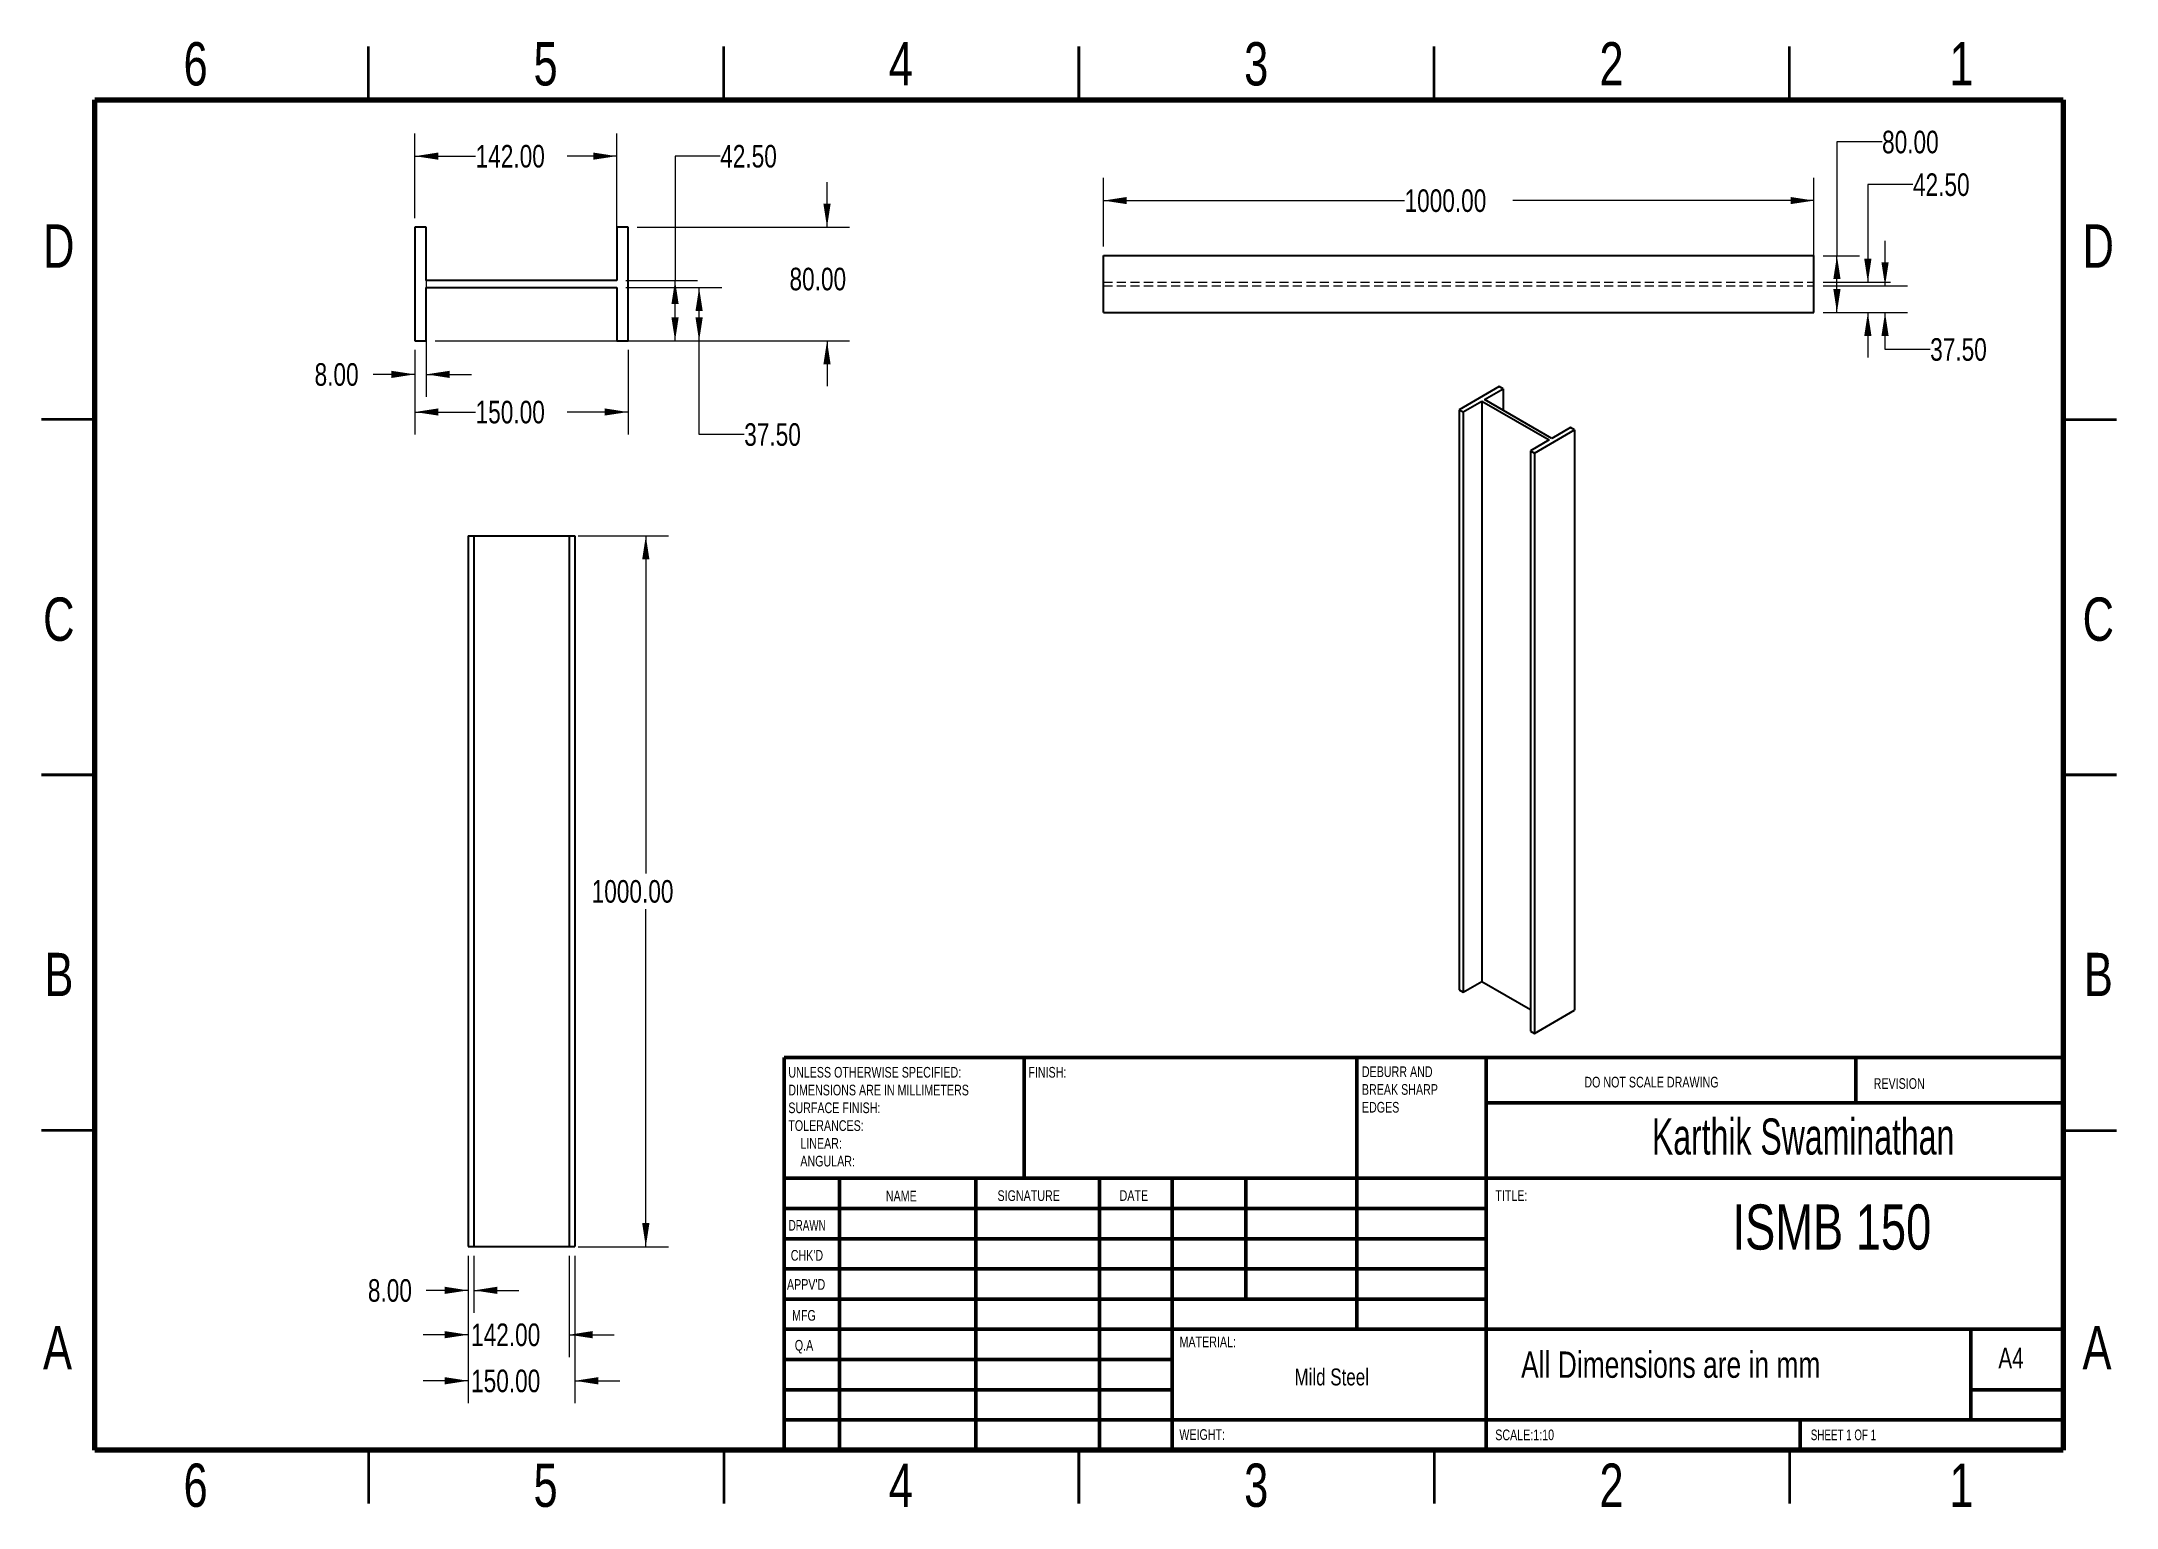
# Model space of a CAD drawing. Header units: millimetres. Extents: x 2 to 294, y 2 to 208.
import ezdxf

# ---------------------------------------------------------------- set-up
doc = ezdxf.new("R2010")
doc.units = ezdxf.units.MM
doc.linetypes.add('HIDDEN', pattern=[1.905, 1.27, -0.635])
doc.styles.add('SLDTEXTSTYLE0', font='TXT', dxfattribs={"width": 0.75})
doc.styles.add('SLDTEXTSTYLE1', font='TXT', dxfattribs={"width": 0.686449})
doc.styles.add('SLDTEXTSTYLE2', font='TXT', dxfattribs={"width": 0.6875})
doc.styles.add('SLDTEXTSTYLE3', font='TXT', dxfattribs={"width": 0.663})
doc.dimstyles.new('SLDDIMSTYLE0', dxfattribs={"dimtxt": 3.175, "dimasz": 3.302, "dimexe": 0, "dimexo": 0.0625, "dimgap": 0.79375, "dimtad": 0, "dimtih": 1, "dimtoh": 1, "dimlfac": 5, "dimrnd": 1e-09, "dimzin": 4, "dimdsep": 46, "dimtxsty": 'SLDTEXTSTYLE0', "dimsah": 1, "dimcen": 0.09, "dimadec": 0, "dimazin": 1, "dimtfac": 1, "dimtmove": 0, "dimatfit": 0, "dimfxl": 0, "dimfrac": 2, "dimtolj": 1, "dimtzin": 12, "dimarcsym": 0})
doc.dimstyles.new('SLDDIMSTYLE1', dxfattribs={"dimtxt": 3.175, "dimasz": 3.302, "dimexe": 0, "dimexo": 0.0625, "dimgap": 0.79375, "dimtad": 0, "dimtih": 1, "dimtoh": 1, "dimlfac": 5, "dimrnd": 1e-09, "dimzin": 4, "dimdsep": 46, "dimtxsty": 'SLDTEXTSTYLE0', "dimsah": 1, "dimcen": 0.09, "dimadec": 0, "dimazin": 1, "dimtfac": 1, "dimtofl": 0, "dimtmove": 0, "dimatfit": 3, "dimfxl": 0, "dimfrac": 2, "dimtolj": 1, "dimtzin": 12, "dimarcsym": 0})
doc.dimstyles.new('SLDDIMSTYLE2', dxfattribs={"dimtxt": 3.175, "dimasz": 3.302, "dimexe": 0, "dimexo": 0.0625, "dimgap": 0.79375, "dimtad": 0, "dimtih": 1, "dimtoh": 1, "dimlfac": 10, "dimrnd": 1e-09, "dimzin": 4, "dimdsep": 46, "dimtxsty": 'SLDTEXTSTYLE0', "dimsah": 1, "dimcen": 0.09, "dimadec": 0, "dimazin": 1, "dimtfac": 1, "dimtmove": 0, "dimatfit": 0, "dimfxl": 0, "dimfrac": 2, "dimtolj": 1, "dimtzin": 12, "dimarcsym": 0})
doc.dimstyles.new('SLDDIMSTYLE3', dxfattribs={"dimtxt": 3.175, "dimasz": 3.302, "dimexe": 0, "dimexo": 0.0625, "dimgap": 0.79375, "dimtad": 0, "dimtih": 1, "dimtoh": 1, "dimlfac": 10, "dimrnd": 1e-09, "dimzin": 4, "dimdsep": 46, "dimtxsty": 'SLDTEXTSTYLE0', "dimsah": 1, "dimcen": 0.09, "dimadec": 0, "dimazin": 1, "dimtfac": 1, "dimtofl": 0, "dimtmove": 0, "dimatfit": 3, "dimfxl": 0, "dimfrac": 2, "dimtolj": 1, "dimtzin": 12, "dimarcsym": 0})

# ---------------------------------------------------------------- blocks, each defined once
blk = doc.blocks.new('SW_NOTE_0')
at = {"color": 0, "linetype": 'Continuous', "lineweight": 0, "char_height": 1.5, "attachment_point": 1, "style": 'SLDTEXTSTYLE0'}
for s, insert in [('UNLESS OTHERWISE SPECIFIED:', (0, 1.93)), ('DIMENSIONS ARE IN MILLIMETERS', (0, -0.57)), ('TOLERANCES:', (0, -5.57)), ('SURFACE FINISH:', (0, -3.07)), ('LINEAR:', (1.69, -8.07)), ('ANGULAR:', (1.69, -10.57))]:
    blk.add_mtext(s, dxfattribs=dict(at, insert=insert))
blk = doc.blocks.new('SW_NOTE_0_1')
at = {"color": 0, "linetype": 'Continuous', "lineweight": 0, "char_height": 1.5, "attachment_point": 1, "style": 'SLDTEXTSTYLE0'}
for s, insert in [('DEBURR AND', (0, 1.93)), ('BREAK SHARP', (0, -0.57)), ('EDGES', (0, -3.07))]:
    blk.add_mtext(s, dxfattribs=dict(at, insert=insert))
blk = doc.blocks.new('_D')
at = {"color": 7, "linetype": 'Continuous', "lineweight": 0}
for p, q in [((56.64, 180.8), (56.64, 158.19)), ((55.04, 164.8), (55.04, 158.19)), ((55.04, 161.37), (49.15, 161.37)), ((56.64, 161.37), (62.99, 161.37))]:
    blk.add_line(p, q, dxfattribs=at)
at = {"color": 7, "linetype": 'Continuous', "lineweight": 18}
for points in [[(55.04, 161.37), (51.74, 161.87), (51.74, 160.86)], [(56.64, 161.37), (59.94, 160.86), (59.94, 161.87)]]:
    blk.add_solid(points, dxfattribs=at)
at = {"color": 7, "linetype": 'Continuous', "lineweight": 18, "insert": (40.93, 162.94), "char_height": 3.175, "attachment_point": 1, "style": 'SLDTEXTSTYLE0'}
blk.add_mtext('8.00', dxfattribs=at)
blk = doc.blocks.new('_D_1')
at = {"color": 7, "linetype": 'Continuous', "lineweight": 0}
for p, q in [((55.04, 183.34), (55.04, 195.25)), ((83.44, 174.84), (83.44, 195.25)), ((55.04, 192.07), (63.59, 192.07)), ((83.44, 192.07), (76.49, 192.07))]:
    blk.add_line(p, q, dxfattribs=at)
at = {"color": 7, "linetype": 'Continuous', "lineweight": 18}
for points in [[(55.04, 192.07), (58.34, 191.57), (58.34, 192.58)], [(83.44, 192.07), (80.14, 192.58), (80.14, 191.57)]]:
    blk.add_solid(points, dxfattribs=at)
at = {"color": 7, "linetype": 'Continuous', "lineweight": 18, "insert": (63.59, 193.65), "char_height": 3.175, "attachment_point": 1, "style": 'SLDTEXTSTYLE0'}
blk.add_mtext('142.00', dxfattribs=at)
blk = doc.blocks.new('_D_2')
at = {"color": 7, "linetype": 'Continuous', "lineweight": 0}
for p, q in [((55.04, 164.8), (55.04, 152.9)), ((85.04, 164.8), (85.04, 152.9)), ((55.04, 156.07), (63.59, 156.07)), ((85.04, 156.07), (76.49, 156.07))]:
    blk.add_line(p, q, dxfattribs=at)
at = {"color": 7, "linetype": 'Continuous', "lineweight": 18}
for points in [[(55.04, 156.07), (58.34, 155.57), (58.34, 156.58)], [(85.04, 156.07), (81.74, 156.58), (81.74, 155.57)]]:
    blk.add_solid(points, dxfattribs=at)
at = {"color": 7, "linetype": 'Continuous', "lineweight": 18, "insert": (63.59, 157.65), "char_height": 3.175, "attachment_point": 1, "style": 'SLDTEXTSTYLE0'}
blk.add_mtext('150.00', dxfattribs=at)
blk = doc.blocks.new('_D_3')
at = {"color": 7, "linetype": 'Continuous', "lineweight": 0}
for p, q in [((84.71, 173.57), (98.22, 173.57)), ((95.04, 166.07), (95.04, 173.57)), ((57.91, 166.07), (98.22, 166.07)), ((95.04, 152.92), (95.04, 166.07)), ((101.39, 152.92), (95.04, 152.92))]:
    blk.add_line(p, q, dxfattribs=at)
at = {"color": 7, "linetype": 'Continuous', "lineweight": 18}
for points in [[(95.04, 173.57), (94.53, 170.27), (95.55, 170.27)], [(95.04, 166.07), (95.55, 169.38), (94.53, 169.38)]]:
    blk.add_solid(points, dxfattribs=at)
at = {"color": 7, "linetype": 'Continuous', "lineweight": 18, "insert": (101.39, 154.49), "char_height": 3.175, "attachment_point": 1, "style": 'SLDTEXTSTYLE0'}
blk.add_mtext('37.50', dxfattribs=at)
blk = doc.blocks.new('_D_4')
at = {"color": 7, "linetype": 'Continuous', "lineweight": 0}
for p, q in [((98.01, 192.07), (91.66, 192.07)), ((91.66, 192.07), (91.66, 174.57)), ((84.71, 174.57), (94.83, 174.57)), ((91.66, 166.07), (91.66, 174.57)), ((57.91, 166.07), (94.83, 166.07))]:
    blk.add_line(p, q, dxfattribs=at)
at = {"color": 7, "linetype": 'Continuous', "lineweight": 18}
for points in [[(91.66, 174.57), (91.15, 171.27), (92.16, 171.27)], [(91.66, 166.07), (92.16, 169.38), (91.15, 169.38)]]:
    blk.add_solid(points, dxfattribs=at)
at = {"color": 7, "linetype": 'Continuous', "lineweight": 18, "insert": (98.01, 193.65), "char_height": 3.175, "attachment_point": 1, "style": 'SLDTEXTSTYLE0'}
blk.add_mtext('42.50', dxfattribs=at)
blk = doc.blocks.new('_D_5')
at = {"color": 7, "linetype": 'Continuous', "lineweight": 0}
for p, q in [((113.04, 182.07), (113.04, 188.42)), ((86.31, 182.07), (116.22, 182.07)), ((57.91, 166.07), (116.22, 166.07)), ((113.04, 166.07), (113.04, 159.72))]:
    blk.add_line(p, q, dxfattribs=at)
at = {"color": 7, "linetype": 'Continuous', "lineweight": 18}
for points in [[(113.04, 182.07), (113.55, 185.38), (112.53, 185.38)], [(113.04, 166.07), (112.53, 162.77), (113.55, 162.77)]]:
    blk.add_solid(points, dxfattribs=at)
at = {"color": 7, "linetype": 'Continuous', "lineweight": 18, "insert": (107.76, 176.37), "char_height": 3.175, "attachment_point": 1, "style": 'SLDTEXTSTYLE0'}
blk.add_mtext('80.00', dxfattribs=at)
blk = doc.blocks.new('_D_6')
at = {"color": 7, "linetype": 'Continuous', "lineweight": 0}
for p, q in [((62.54, 37.36), (62.54, 29.31)), ((63.34, 37.36), (63.34, 29.31)), ((62.54, 32.48), (56.65, 32.48)), ((63.34, 32.48), (69.69, 32.48))]:
    blk.add_line(p, q, dxfattribs=at)
at = {"color": 7, "linetype": 'Continuous', "lineweight": 18}
for points in [[(62.54, 32.48), (59.24, 32.99), (59.24, 31.98)], [(63.34, 32.48), (66.64, 31.98), (66.64, 32.99)]]:
    blk.add_solid(points, dxfattribs=at)
at = {"color": 7, "linetype": 'Continuous', "lineweight": 18, "insert": (48.43, 34.06), "char_height": 3.175, "attachment_point": 1, "style": 'SLDTEXTSTYLE0'}
blk.add_mtext('8.00', dxfattribs=at)
blk = doc.blocks.new('_D_7')
at = {"color": 7, "linetype": 'Continuous', "lineweight": 0}
for p, q in [((62.54, 37.36), (62.54, 23.07)), ((76.74, 37.36), (76.74, 23.07)), ((62.54, 26.24), (56.19, 26.24)), ((76.74, 26.24), (83.09, 26.24))]:
    blk.add_line(p, q, dxfattribs=at)
at = {"color": 7, "linetype": 'Continuous', "lineweight": 18}
for points in [[(62.54, 26.24), (59.24, 26.75), (59.24, 25.74)], [(76.74, 26.24), (80.04, 25.74), (80.04, 26.75)]]:
    blk.add_solid(points, dxfattribs=at)
at = {"color": 7, "linetype": 'Continuous', "lineweight": 18, "insert": (62.95, 27.82), "char_height": 3.175, "attachment_point": 1, "style": 'SLDTEXTSTYLE0'}
blk.add_mtext('142.00', dxfattribs=at)
blk = doc.blocks.new('_D_8')
at = {"color": 7, "linetype": 'Continuous', "lineweight": 0}
for p, q in [((62.54, 37.36), (62.54, 16.59)), ((77.54, 37.36), (77.54, 16.59)), ((62.54, 19.76), (56.19, 19.76)), ((77.54, 19.76), (83.89, 19.76))]:
    blk.add_line(p, q, dxfattribs=at)
at = {"color": 7, "linetype": 'Continuous', "lineweight": 18}
for points in [[(62.54, 19.76), (59.24, 20.27), (59.24, 19.25)], [(77.54, 19.76), (80.84, 19.25), (80.84, 20.27)]]:
    blk.add_solid(points, dxfattribs=at)
at = {"color": 7, "linetype": 'Continuous', "lineweight": 18, "insert": (62.95, 21.33), "char_height": 3.175, "attachment_point": 1, "style": 'SLDTEXTSTYLE0'}
blk.add_mtext('150.00', dxfattribs=at)
blk = doc.blocks.new('_D_9')
at = {"color": 7, "linetype": 'Continuous', "lineweight": 0}
for p, q in [((78.01, 138.63), (90.72, 138.63)), ((87.54, 138.63), (87.54, 91.15)), ((87.54, 38.63), (87.54, 86.11)), ((78.01, 38.63), (90.72, 38.63))]:
    blk.add_line(p, q, dxfattribs=at)
at = {"color": 7, "linetype": 'Continuous', "lineweight": 18}
for points in [[(87.54, 138.63), (87.03, 135.33), (88.05, 135.33)], [(87.54, 38.63), (88.05, 41.94), (87.03, 41.94)]]:
    blk.add_solid(points, dxfattribs=at)
at = {"color": 7, "linetype": 'Continuous', "lineweight": 18, "insert": (79.92, 90.21), "char_height": 3.175, "attachment_point": 1, "style": 'SLDTEXTSTYLE0'}
blk.add_mtext('1000.00', dxfattribs=at)
blk = doc.blocks.new('_D_10')
at = {"color": 7, "linetype": 'Continuous', "lineweight": 0}
for p, q in [((151.93, 179.34), (151.93, 189)), ((251.93, 171.34), (251.93, 189)), ((151.93, 185.82), (194.31, 185.82)), ((251.93, 185.82), (209.55, 185.82))]:
    blk.add_line(p, q, dxfattribs=at)
at = {"color": 7, "linetype": 'Continuous', "lineweight": 18}
for points in [[(151.93, 185.82), (155.23, 185.32), (155.23, 186.33)], [(251.93, 185.82), (248.63, 186.33), (248.63, 185.32)]]:
    blk.add_solid(points, dxfattribs=at)
at = {"color": 7, "linetype": 'Continuous', "lineweight": 18, "insert": (194.31, 187.4), "char_height": 3.175, "attachment_point": 1, "style": 'SLDTEXTSTYLE0'}
blk.add_mtext('1000.00', dxfattribs=at)
blk = doc.blocks.new('_D_11')
at = {"color": 7, "linetype": 'Continuous', "lineweight": 0}
for p, q in [((261.93, 173.82), (261.93, 180.17)), ((253.2, 173.82), (265.1, 173.82)), ((253.2, 170.07), (265.1, 170.07)), ((261.93, 164.89), (261.93, 170.07)), ((268.28, 164.89), (261.93, 164.89))]:
    blk.add_line(p, q, dxfattribs=at)
at = {"color": 7, "linetype": 'Continuous', "lineweight": 18}
for points in [[(261.93, 173.82), (262.44, 177.13), (261.42, 177.13)], [(261.93, 170.07), (261.42, 166.77), (262.44, 166.77)]]:
    blk.add_solid(points, dxfattribs=at)
at = {"color": 7, "linetype": 'Continuous', "lineweight": 18, "insert": (268.28, 166.46), "char_height": 3.175, "attachment_point": 1, "style": 'SLDTEXTSTYLE0'}
blk.add_mtext('37.50', dxfattribs=at)
blk = doc.blocks.new('_D_12')
at = {"color": 7, "linetype": 'Continuous', "lineweight": 0}
for p, q in [((265.86, 188.07), (259.51, 188.07)), ((259.51, 188.07), (259.51, 174.32)), ((253.2, 174.32), (262.68, 174.32)), ((253.2, 170.07), (262.68, 170.07)), ((259.51, 170.07), (259.51, 163.72))]:
    blk.add_line(p, q, dxfattribs=at)
at = {"color": 7, "linetype": 'Continuous', "lineweight": 18}
for points in [[(259.51, 174.32), (260.02, 177.63), (259, 177.63)], [(259.51, 170.07), (259, 166.77), (260.02, 166.77)]]:
    blk.add_solid(points, dxfattribs=at)
at = {"color": 7, "linetype": 'Continuous', "lineweight": 18, "insert": (265.86, 189.65), "char_height": 3.175, "attachment_point": 1, "style": 'SLDTEXTSTYLE0'}
blk.add_mtext('42.50', dxfattribs=at)
blk = doc.blocks.new('_D_13')
at = {"color": 7, "linetype": 'Continuous', "lineweight": 0}
for p, q in [((261.51, 194.07), (255.16, 194.07)), ((255.16, 194.07), (255.16, 178.07)), ((253.2, 178.07), (258.33, 178.07)), ((255.16, 170.07), (255.16, 178.07)), ((253.2, 170.07), (258.33, 170.07))]:
    blk.add_line(p, q, dxfattribs=at)
at = {"color": 7, "linetype": 'Continuous', "lineweight": 18}
for points in [[(255.16, 178.07), (254.65, 174.77), (255.67, 174.77)], [(255.16, 170.07), (255.67, 173.38), (254.65, 173.38)]]:
    blk.add_solid(points, dxfattribs=at)
at = {"color": 7, "linetype": 'Continuous', "lineweight": 18, "insert": (261.51, 195.65), "char_height": 3.175, "attachment_point": 1, "style": 'SLDTEXTSTYLE0'}
blk.add_mtext('80.00', dxfattribs=at)

msp = doc.modelspace()

# ---------------------------------------------------------------- linework, layer by layer
at = {"color": 7, "linetype": 'Continuous', "lineweight": 35}
for p, q in [((48.5, 200), (48.5, 207.5)), ((98.5, 200), (98.5, 207.5)), ((148.5, 207.5), (148.5, 200)), ((148.5, 200), (148.5, 207.5)), ((198.5, 200), (198.5, 207.5)), ((248.5, 200), (248.5, 207.5)), ((10, 155), (2.5, 155)), ((287, 155), (294.5, 155)), ((2.5, 105), (10, 105)), ((10, 105), (2.5, 105)), ((294.5, 105), (287, 105)), ((287, 105), (294.5, 105)), ((10, 55), (2.5, 55)), ((287, 55), (294.5, 55)), ((48.5, 10), (48.5, 2.5)), ((98.5, 10), (98.5, 2.5)), ((148.5, 2.5), (148.5, 10)), ((148.5, 10), (148.5, 2.5)), ((198.5, 10), (198.5, 2.5)), ((248.5, 10), (248.5, 2.5))]:
    msp.add_line(p, q, dxfattribs=at)
at = {"color": 7, "linetype": 'Continuous', "lineweight": 70}
for p, q in [((10, 10), (10, 200)), ((10, 200), (287, 200)), ((287, 200), (287, 10)), ((287, 10), (10, 10))]:
    msp.add_line(p, q, dxfattribs=at)
at = {"color": 7, "linetype": 'Continuous', "lineweight": 25}
for p, q in [((55.0402, 182.0735), (55.0402, 166.0735)), ((56.6402, 182.0735), (55.0402, 182.0735)), ((56.6402, 174.5735), (56.6402, 182.0735)), ((83.4402, 182.0735), (83.4402, 174.5735)), ((85.0402, 182.0735), (83.4402, 182.0735)), ((85.0402, 166.0735), (85.0402, 182.0735)), ((151.9297, 170.0735), (151.9297, 178.0735)), ((151.9297, 178.0735), (251.9297, 178.0735)), ((251.9297, 170.0735), (251.9297, 178.0735)), ((83.4402, 174.5735), (56.6402, 174.5735)), ((56.6402, 173.5735), (83.4402, 173.5735)), ((56.6402, 166.0735), (56.6402, 173.5735)), ((83.4402, 173.5735), (83.4402, 166.0735)), ((151.9297, 170.0735), (251.9297, 170.0735)), ((55.0402, 166.0735), (56.6402, 166.0735)), ((83.4402, 166.0735), (85.0402, 166.0735)), ((207.6377, 159.667), (201.9809, 156.4014)), ((205.5517, 157.8097), (208.2034, 159.3404)), ((215.027, 152.3397), (205.5517, 157.8097)), ((208.2034, 159.3404), (207.6377, 159.667)), ((208.2034, 159.3404), (208.2034, 156.2789)), ((201.9809, 156.4014), (202.5465, 156.0748)), ((201.9809, 156.4014), (201.9809, 74.7473)), ((202.5465, 156.0748), (205.1982, 157.6056)), ((202.5465, 156.0748), (202.5465, 74.4207)), ((205.1982, 157.6056), (214.6734, 152.1356)), ((205.1982, 157.6056), (205.1982, 75.9515)), ((214.6734, 152.1356), (212.0218, 150.6049)), ((212.5875, 150.2783), (218.2443, 153.5439)), ((217.6786, 153.8705), (215.027, 152.3397)), ((218.2443, 153.5439), (217.6786, 153.8705)), ((218.2443, 153.5439), (218.2443, 71.8899)), ((212.0218, 150.6049), (212.0218, 68.9508)), ((212.0218, 150.6049), (212.5875, 150.2783)), ((212.5875, 150.2783), (212.5875, 68.6242)), ((62.5402, 138.6342), (63.3402, 138.6342)), ((62.5402, 138.6342), (62.5402, 38.6342)), ((63.3402, 138.6342), (63.3402, 38.6342)), ((63.3402, 138.6342), (76.7402, 138.6342)), ((76.7402, 138.6342), (77.5402, 138.6342)), ((76.7402, 138.6342), (76.7402, 38.6342)), ((77.5402, 138.6342), (77.5402, 38.6342)), ((202.5465, 74.4207), (205.1982, 75.9515)), ((205.1982, 75.9515), (212.0218, 72.0123)), ((201.9809, 74.7473), (202.5465, 74.4207)), ((212.5875, 68.6242), (218.2443, 71.8899)), ((212.0218, 68.9508), (212.5875, 68.6242)), ((62.5402, 38.6342), (63.3402, 38.6342)), ((63.3402, 38.6342), (76.7402, 38.6342)), ((76.7402, 38.6342), (77.5402, 38.6342))]:
    msp.add_line(p, q, dxfattribs=at)
at = {"color": 7, "linetype": 'HIDDEN', "lineweight": 18}
for p, q in [((151.9297, 174.3235), (251.9297, 174.3235)), ((151.9297, 173.8235), (251.9297, 173.8235))]:
    msp.add_line(p, q, dxfattribs=at)
at = {"color": 7, "linetype": 'Continuous', "lineweight": 50}
for p, q in [((107, 65.25), (287, 65.25)), ((107, 65.25), (107, 10)), ((140.8, 48.25), (140.8, 65.25)), ((187.6, 65.25), (187.6, 27)), ((205.8, 65.25), (205.8, 10)), ((257.8, 58.875), (257.8, 65.25)), ((287, 58.875), (205.8, 58.875)), ((287, 48.25), (107, 48.25)), ((114.8, 48.25), (114.8, 10)), ((133.991, 48.25), (133.991, 10)), ((151.3989, 48.25), (151.3989, 10)), ((161.6, 10), (161.6, 48.25)), ((172, 31.25), (172, 48.25)), ((205.8, 44), (107, 44)), ((205.8, 39.75), (107, 39.75)), ((205.8, 35.5), (107, 35.5)), ((205.8, 31.25), (107, 31.25)), ((161.6, 27), (107, 27)), ((161.6, 27), (287, 27)), ((274, 14.25), (274, 27)), ((161.6, 22.7499), (107, 22.7499)), ((161.6, 18.5), (107, 18.5)), ((287, 18.5), (274, 18.5)), ((107, 14.25), (287, 14.25)), ((250, 10), (250, 14.25))]:
    msp.add_line(p, q, dxfattribs=at)

# ---------------------------------------------------------------- block references
at = {"color": 7, "linetype": 'Continuous', "lineweight": 0}
for name, p in [('SW_NOTE_0', (107.5937, 61.9874)), ('SW_NOTE_0_1', (188.3092, 62.0695))]:
    msp.add_blockref(name, p, dxfattribs=at)

# ---------------------------------------------------------------- texts
for s, insert, char_height, attachment_point, style in [('6', (24.1886, 208.1137), 6.096, 2, 'SLDTEXTSTYLE0'), ('5', (73.4386, 208.1137), 6.096, 2, 'SLDTEXTSTYLE0'), ('4', (123.4386, 208.1137), 6.096, 2, 'SLDTEXTSTYLE0'), ('3', (173.4386, 208.1137), 6.096, 2, 'SLDTEXTSTYLE0'), ('2', (223.4386, 208.1137), 6.096, 2, 'SLDTEXTSTYLE0'), ('1', (272.6886, 208.1137), 6.096, 2, 'SLDTEXTSTYLE0'), ('D', (4.9302, 182.4757), 6.096, 2, 'SLDTEXTSTYLE0'), ('D', (291.9302, 182.4757), 6.096, 2, 'SLDTEXTSTYLE0'), ('C', (4.9365, 129.9757), 6.096, 2, 'SLDTEXTSTYLE0'), ('C', (291.9365, 129.9757), 6.096, 2, 'SLDTEXTSTYLE0'), ('B', (4.9534, 79.9757), 6.096, 2, 'SLDTEXTSTYLE0'), ('B', (291.9534, 79.9757), 6.096, 2, 'SLDTEXTSTYLE0'), ('FINISH:', (141.3713, 63.9193), 1.5, 1, 'SLDTEXTSTYLE0'), ('DO NOT SCALE DRAWING', (219.6146, 62.533), 1.5, 1, 'SLDTEXTSTYLE0'), ('REVISION', (260.3276, 62.3349), 1.5, 1, 'SLDTEXTSTYLE0'), ('Karthik Swaminathan', (250.3972, 56.6686), 5.08, 2, 'SLDTEXTSTYLE3'), ('NAME', (121.3222, 46.5015), 1.5, 1, 'SLDTEXTSTYLE0'), ('SIGNATURE', (137.0336, 46.5618), 1.5, 1, 'SLDTEXTSTYLE0'), ('DATE', (154.2147, 46.5762), 1.5, 1, 'SLDTEXTSTYLE0'), ('TITLE:', (207.0902, 46.5762), 1.5, 1, 'SLDTEXTSTYLE0'), ('ISMB 150', (254.4497, 44.5717), 6.35, 2, 'SLDTEXTSTYLE0'), ('DRAWN', (107.6434, 42.3848), 1.5, 1, 'SLDTEXTSTYLE1'), ("CHK'D", (107.9392, 38.1619), 1.5, 1, 'SLDTEXTSTYLE0'), ("APPV'D", (107.4017, 34.0659), 1.5, 1, 'SLDTEXTSTYLE0'), ('MFG', (108.124, 29.7158), 1.5, 1, 'SLDTEXTSTYLE0'), ('A', (4.7566, 27.4757), 6.096, 2, 'SLDTEXTSTYLE0'), ('A', (291.7566, 27.4757), 6.096, 2, 'SLDTEXTSTYLE0'), ('Q.A', (108.509, 25.5047), 1.5, 1, 'SLDTEXTSTYLE0'), ('MATERIAL:', (162.6459, 25.9861), 1.5, 1, 'SLDTEXTSTYLE0'), ('All Dimensions are in mm', (210.7124, 23.8822), 3.704167, 1, 'SLDTEXTSTYLE0'), ('A4', (277.8712, 24.4064), 2.91042, 1, 'SLDTEXTSTYLE0'), ('Mild Steel', (184.0624, 21.4856), 2.38125, 2, 'SLDTEXTSTYLE0'), ('WEIGHT:', (162.6178, 12.9493), 1.4986, 1, 'SLDTEXTSTYLE0'), ('SCALE:1:10', (207.074, 12.9001), 1.5, 1, 'SLDTEXTSTYLE0'), ('SHEET 1 OF 1', (251.4783, 12.9001), 1.5, 1, 'SLDTEXTSTYLE2'), ('6', (24.1886, 8.1137), 6.096, 2, 'SLDTEXTSTYLE0'), ('5', (73.4386, 8.1137), 6.096, 2, 'SLDTEXTSTYLE0'), ('4', (123.4386, 8.1137), 6.096, 2, 'SLDTEXTSTYLE0'), ('3', (173.4386, 8.1137), 6.096, 2, 'SLDTEXTSTYLE0'), ('2', (223.4386, 8.1137), 6.096, 2, 'SLDTEXTSTYLE0'), ('1', (272.6886, 8.1137), 6.096, 2, 'SLDTEXTSTYLE0')]:
    msp.add_mtext(s, dxfattribs=dict(at, insert=insert, char_height=char_height, attachment_point=attachment_point, style=style))

# ---------------------------------------------------------------- dimensions: what is measured, and where the dimension line sits
at = {"color": 7, "linetype": 'Continuous', "lineweight": 18}
for base, p1, p2, dimstyle, picture, middle in [((255.1581, 178.0735), (251.9297, 170.0735), (251.9297, 178.0735), 'SLDDIMSTYLE3', '_D_13', (255.1581, 194.0735)), ((91.6559, 174.5735), (56.6402, 166.0735), (83.4402, 174.5735), 'SLDDIMSTYLE1', '_D_4', (91.6559, 192.0735)), ((113.0402, 182.0735), (56.6402, 166.0735), (85.0402, 182.0735), 'SLDDIMSTYLE0', '_D_5', (113.0402, 174.7955)), ((259.5071, 174.3235), (251.9297, 170.0735), (251.9297, 174.3235), 'SLDDIMSTYLE2', '_D_12', (259.5071, 188.0735)), ((261.9297, 173.8235), (251.9297, 170.0735), (251.9297, 173.8235), 'SLDDIMSTYLE2', '_D_11', (261.9297, 164.8916)), ((95.0422, 173.5735), (56.6402, 166.0735), (83.4402, 173.5735), 'SLDDIMSTYLE1', '_D_3', (95.0422, 152.9164)), ((87.5412, 138.6342), (76.7402, 38.6342), (76.7402, 138.6342), 'SLDDIMSTYLE3', '_D_9', (87.5412, 88.6342))]:
    dim = msp.add_linear_dim(base=base, p1=p1, p2=p2, angle=90, dimstyle=dimstyle, dxfattribs=at)
    dim.commit()
    dim.dimension.update_dxf_attribs({"geometry": picture, "text_midpoint": middle, "dimtype": 160})
for base, p1, p2, dimstyle, picture, middle in [((83.4402, 192.0735), (55.0402, 182.0735), (83.4402, 173.5735), 'SLDDIMSTYLE1', '_D_1', (70.0402, 192.0735)), ((251.9297, 185.8246), (151.9297, 178.0735), (251.9297, 170.0735), 'SLDDIMSTYLE3', '_D_10', (201.9297, 185.8246)), ((56.6402, 161.3663), (55.0402, 166.0735), (56.6402, 182.0735), 'SLDDIMSTYLE0', '_D', (45.0402, 161.3663)), ((85.0402, 156.0735), (55.0402, 166.0735), (85.0402, 166.0735), 'SLDDIMSTYLE1', '_D_2', (70.0402, 156.0735)), ((63.3402, 32.4839), (62.5402, 38.6342), (63.3402, 38.6342), 'SLDDIMSTYLE2', '_D_6', (52.5402, 32.4839)), ((76.7402, 26.2433), (62.5402, 38.6342), (76.7402, 38.6342), 'SLDDIMSTYLE2', '_D_7', (69.3996, 26.2433)), ((77.5402, 19.7619), (62.5402, 38.6342), (77.5402, 38.6342), 'SLDDIMSTYLE2', '_D_8', (69.3996, 19.7619))]:
    dim = msp.add_linear_dim(base=base, p1=p1, p2=p2, dimstyle=dimstyle, dxfattribs=at)
    dim.commit()
    dim.dimension.update_dxf_attribs({"geometry": picture, "text_midpoint": middle, "dimtype": 160})

doc.saveas('drawing.dxf')
